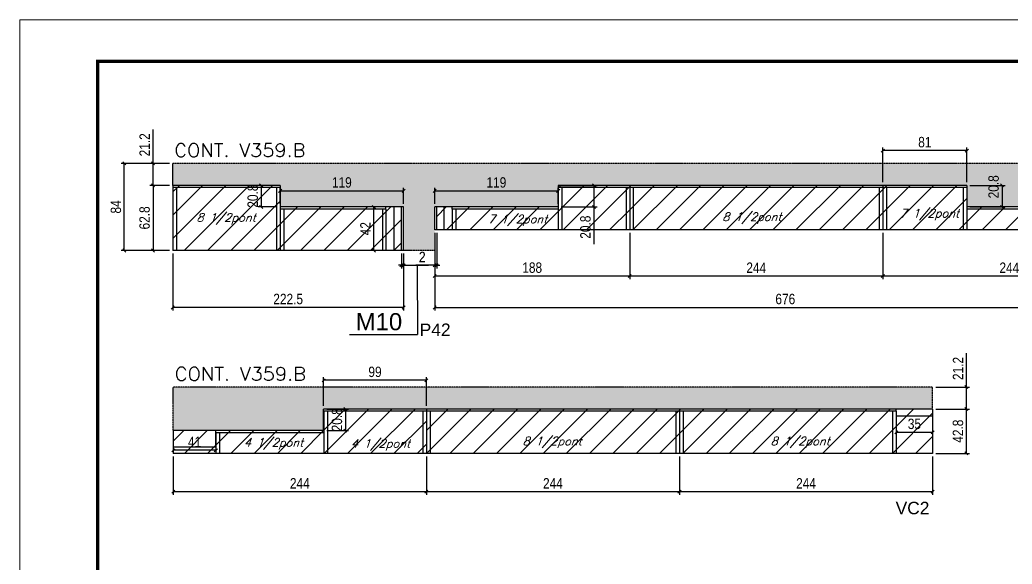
# Model space of a CAD drawing. Extents: x 137137 to 143418, y 10464 to 34486.
# Drawn here: x 141906 to 142862, y 31664 to 32189 of the extents above; entities that cross this region are included whole.
import ezdxf

# ---------------------------------------------------------------- set-up
doc = ezdxf.new("R2010")
doc.units = 0
doc.linetypes.add('DASHED', pattern=[0.75, 0.5, -0.25])
for name, color, linetype in [('5', 5, 'Continuous'), ('COTA', 241, 'Continuous'), ('NOMENCLATURA', 7, 'Continuous'), ('Painéis', 200, 'Continuous'), ('SARR_2.2x7', 40, 'Continuous'), ('SARR_3.5x7', 81, 'Continuous'), ('texto', 7, 'Continuous')]:
    doc.layers.add(name, color=color, linetype=linetype)
for name, color, linetype, lineweight in [('Escoras', 2, 'Continuous', 25), ('Folhas', 255, 'Continuous', 9), ('Hachura', 251, 'Continuous', 9), ('SARRAFO DE PRESSAO', 251, 'DASHED', 9), ('Texto Seção', 7, 'Continuous', 15)]:
    doc.layers.add(name, color=color, linetype=linetype, lineweight=lineweight)
doc.styles.add('COTA TECNICA', font='techl___.ttf', dxfattribs={"height": 10})
doc.styles.add('REGUA-120', font='ROMANS.shx', dxfattribs={"height": 15})
doc.styles.add('Romans', font='romans.shx')
doc.styles.get("Standard").update_dxf_attribs({"font": 'arial.ttf'})
doc.dimstyles.new('PAINEL', dxfattribs={"dimtxt": 10, "dimasz": 3, "dimexe": 3, "dimexo": 3, "dimgap": 3, "dimtad": 1, "dimdec": 1, "dimzin": 12, "dimdsep": 46, "dimtxsty": 'COTA TECNICA', "dimblk1": 'OBLIQUE', "dimblk2": 'OBLIQUE', "dimsah": 1, "dimcen": 0.9, "dimclrd": 4, "dimclre": 4, "dimclrt": 240, "dimadec": 1, "dimazin": 3, "dimtfac": 1, "dimtdec": 1, "dimtmove": 0, "dimatfit": 3, "dimfxl": 1, "dimtolj": 1, "dimtzin": 12, "dimarcsym": 0})
pattern_1 = [(45, (12882.279, 5218.012), (-11.2253202, 11.2253202), [])]
pattern_2 = [(45, (3670.091, 1107.793), (-11.2253202, 11.2253202), [])]

# ---------------------------------------------------------------- blocks, each defined once
blk = doc.blocks.new('9999999999')
at = {"layer": 'Folhas'}
blk.add_lwpolyline([(98138.98, 34190.21), (99623.98, 34190.21), (99623.98, 35240.21), (98138.98, 35240.21)], close=True, dxfattribs=at)
at = {"layer": 'Folhas', "color": 30, "const_width": 3}
blk.add_lwpolyline([(98213.98, 34230.21), (99583.98, 34230.21), (99583.98, 35200.21), (98213.98, 35200.21)], close=True, dxfattribs=at)
blk = doc.blocks.new('_Oblique')
at = {"color": 0, "linetype": 'ByBlock', "lineweight": -2}
blk.add_line((-0.5, -0.5), (0.5, 0.5), dxfattribs=at)
blk = doc.blocks.new('*D337')
at = {"layer": 'COTA', "color": 4, "linetype": 'ByBlock', "lineweight": -2, "transparency": 16777216}
for p, q in [((142305.7, 31983.19), (142305.7, 31938.47)), ((142493.7, 31983.19), (142493.7, 31938.47)), ((142493.7, 31941.47), (142305.7, 31941.47))]:
    blk.add_line(p, q, dxfattribs=at)
at = {"layer": 'Defpoints', "color": 0, "linetype": 'ByBlock', "transparency": 16777216}
for p in [(142305.7, 31986.19), (142493.7, 31986.19), (142305.7, 31941.47)]:
    blk.add_point(p, dxfattribs=at)
at = {"layer": 'COTA', "color": 4, "linetype": 'ByBlock', "lineweight": -2, "transparency": 16777216, "xscale": 3, "yscale": 3, "zscale": 3, "rotation": 180}
blk.add_blockref('_Oblique', (142305.7, 31941.47), dxfattribs=at)
at = {"layer": 'COTA', "color": 4, "linetype": 'ByBlock', "lineweight": -2, "transparency": 16777216, "xscale": 3, "yscale": 3, "zscale": 3}
blk.add_blockref('_Oblique', (142493.7, 31941.47), dxfattribs=at)
at = {"layer": 'COTA', "color": 240, "linetype": 'ByBlock', "transparency": 16777216, "insert": (142399.7, 31949.57), "char_height": 10, "attachment_point": 5, "style": 'COTA TECNICA'}
blk.add_mtext('\\A1;188', dxfattribs=at)
blk = doc.blocks.new('*D249')
at = {"layer": 'COTA', "color": 4, "linetype": 'ByBlock', "lineweight": -2, "transparency": 16777216}
for p, q in [((142053.2, 31963.19), (142053.2, 31908.19)), ((142275.7, 31963.19), (142275.7, 31908.19)), ((142275.7, 31911.19), (142053.2, 31911.19))]:
    blk.add_line(p, q, dxfattribs=at)
at = {"layer": 'Defpoints', "color": 0, "linetype": 'ByBlock', "transparency": 16777216}
for p in [(142053.2, 31966.19), (142275.7, 31966.19), (142053.2, 31911.19)]:
    blk.add_point(p, dxfattribs=at)
at = {"layer": 'COTA', "color": 4, "linetype": 'ByBlock', "lineweight": -2, "transparency": 16777216, "xscale": 3, "yscale": 3, "zscale": 3, "rotation": 180}
blk.add_blockref('_Oblique', (142053.2, 31911.19), dxfattribs=at)
at = {"layer": 'COTA', "color": 4, "linetype": 'ByBlock', "lineweight": -2, "transparency": 16777216, "xscale": 3, "yscale": 3, "zscale": 3}
blk.add_blockref('_Oblique', (142275.7, 31911.19), dxfattribs=at)
at = {"layer": 'COTA', "color": 240, "linetype": 'ByBlock', "transparency": 16777216, "insert": (142164.45, 31919.3), "char_height": 10, "attachment_point": 5, "style": 'COTA TECNICA'}
blk.add_mtext('\\A1;222.5', dxfattribs=at)
blk = doc.blocks.new('*D338')
at = {"layer": 'COTA', "color": 4, "linetype": 'ByBlock', "lineweight": -2, "transparency": 16777216}
for p, q in [((142153.7, 32028.99), (142135.48, 32028.99)), ((142138.48, 32028.99), (142138.48, 32008.19)), ((142153.7, 32008.19), (142135.48, 32008.19))]:
    blk.add_line(p, q, dxfattribs=at)
at = {"layer": 'Defpoints', "color": 0, "linetype": 'ByBlock', "transparency": 16777216}
for p in [(142156.7, 32028.99), (142138.48, 32008.19), (142156.7, 32008.19)]:
    blk.add_point(p, dxfattribs=at)
at = {"layer": 'COTA', "color": 4, "linetype": 'ByBlock', "lineweight": -2, "transparency": 16777216, "xscale": 3, "yscale": 3, "zscale": 3}
for p, rotation in [((142138.48, 32028.99), 90), ((142138.48, 32008.19), 270)]:
    blk.add_blockref('_Oblique', p, dxfattribs=dict(at, rotation=rotation))
at = {"layer": 'COTA', "color": 240, "linetype": 'ByBlock', "transparency": 16777216, "insert": (142130.35, 32018.59), "char_height": 10, "attachment_point": 5, "rotation": 90, "style": 'COTA TECNICA'}
blk.add_mtext('\\A1;20.8', dxfattribs=at)
blk = doc.blocks.new('*D339')
at = {"layer": 'COTA', "color": 4, "linetype": 'ByBlock', "lineweight": -2, "transparency": 16777216}
for p, q in [((142156.7, 32011.19), (142156.7, 32026.65)), ((142156.7, 32023.65), (142275.7, 32023.65)), ((142275.7, 32011.19), (142275.7, 32026.65))]:
    blk.add_line(p, q, dxfattribs=at)
at = {"layer": 'Defpoints', "color": 0, "linetype": 'ByBlock', "transparency": 16777216}
for p in [(142275.7, 32023.65), (142156.7, 32008.19), (142275.7, 32008.19)]:
    blk.add_point(p, dxfattribs=at)
at = {"layer": 'COTA', "color": 4, "linetype": 'ByBlock', "lineweight": -2, "transparency": 16777216, "xscale": 3, "yscale": 3, "zscale": 3, "rotation": 180}
blk.add_blockref('_Oblique', (142156.7, 32023.65), dxfattribs=at)
at = {"layer": 'COTA', "color": 4, "linetype": 'ByBlock', "lineweight": -2, "transparency": 16777216, "xscale": 3, "yscale": 3, "zscale": 3}
blk.add_blockref('_Oblique', (142275.7, 32023.65), dxfattribs=at)
at = {"layer": 'COTA', "color": 240, "linetype": 'ByBlock', "transparency": 16777216, "insert": (142216.2, 32031.74), "char_height": 10, "attachment_point": 5, "style": 'COTA TECNICA'}
blk.add_mtext('\\A1;119', dxfattribs=at)
blk = doc.blocks.new('*D340')
at = {"layer": 'COTA', "color": 4, "linetype": 'ByBlock', "lineweight": -2, "transparency": 16777216}
for p, q in [((142305.7, 31983.19), (142305.7, 31948.89)), ((142307.7, 31983.19), (142307.7, 31948.89)), ((142305.7, 31951.89), (142287.59, 31951.89)), ((142307.7, 31951.89), (142305.7, 31951.89)), ((142307.7, 31951.89), (142310.7, 31951.89))]:
    blk.add_line(p, q, dxfattribs=at)
at = {"layer": 'Defpoints', "color": 0, "linetype": 'ByBlock', "transparency": 16777216}
for p in [(142305.7, 31986.19), (142307.7, 31986.19), (142305.7, 31951.89)]:
    blk.add_point(p, dxfattribs=at)
at = {"layer": 'COTA', "color": 4, "linetype": 'ByBlock', "lineweight": -2, "transparency": 16777216, "xscale": 3, "yscale": 3, "zscale": 3}
blk.add_blockref('_Oblique', (142305.7, 31951.89), dxfattribs=at)
at = {"layer": 'COTA', "color": 4, "linetype": 'ByBlock', "lineweight": -2, "transparency": 16777216, "xscale": 3, "yscale": 3, "zscale": 3, "rotation": 180}
blk.add_blockref('_Oblique', (142307.7, 31951.89), dxfattribs=at)
at = {"layer": 'COTA', "color": 240, "linetype": 'ByBlock', "transparency": 16777216, "insert": (142293.64, 31959.89), "char_height": 10, "attachment_point": 5, "style": 'COTA TECNICA'}
blk.add_mtext('\\A1;2', dxfattribs=at)
blk = doc.blocks.new('*D341')
at = {"layer": 'COTA', "color": 4, "linetype": 'ByBlock', "lineweight": -2, "transparency": 16777216}
for p, q in [((142273.7, 31963.19), (142273.7, 31948.89)), ((142275.7, 31963.19), (142275.7, 31948.89)), ((142273.7, 31951.89), (142270.7, 31951.89)), ((142273.7, 31951.89), (142275.7, 31951.89)), ((142275.7, 31951.89), (142299.87, 31951.89))]:
    blk.add_line(p, q, dxfattribs=at)
at = {"layer": 'Defpoints', "color": 0, "linetype": 'ByBlock', "transparency": 16777216}
for p in [(142273.7, 31966.19), (142275.7, 31966.19), (142275.7, 31951.89)]:
    blk.add_point(p, dxfattribs=at)
at = {"layer": 'COTA', "color": 4, "linetype": 'ByBlock', "lineweight": -2, "transparency": 16777216, "xscale": 3, "yscale": 3, "zscale": 3}
blk.add_blockref('_Oblique', (142273.7, 31951.89), dxfattribs=at)
at = {"layer": 'COTA', "color": 4, "linetype": 'ByBlock', "lineweight": -2, "transparency": 16777216, "xscale": 3, "yscale": 3, "zscale": 3, "rotation": 180}
blk.add_blockref('_Oblique', (142275.7, 31951.89), dxfattribs=at)
at = {"layer": 'COTA', "color": 240, "linetype": 'ByBlock', "transparency": 16777216, "insert": (142293.81, 31959.89), "char_height": 10, "attachment_point": 5, "style": 'COTA TECNICA'}
blk.add_mtext('\\A1;2', dxfattribs=at)
blk = doc.blocks.new('*D342')
at = {"layer": 'COTA', "color": 4, "linetype": 'ByBlock', "lineweight": -2, "transparency": 16777216}
for p, q in [((142305.7, 32011.19), (142305.7, 32026.65)), ((142305.7, 32023.65), (142424.7, 32023.65)), ((142424.7, 32011.19), (142424.7, 32026.65))]:
    blk.add_line(p, q, dxfattribs=at)
at = {"layer": 'Defpoints', "color": 0, "linetype": 'ByBlock', "transparency": 16777216}
for p in [(142424.7, 32023.65), (142305.7, 32008.19), (142424.7, 32008.19)]:
    blk.add_point(p, dxfattribs=at)
at = {"layer": 'COTA', "color": 4, "linetype": 'ByBlock', "lineweight": -2, "transparency": 16777216, "xscale": 3, "yscale": 3, "zscale": 3, "rotation": 180}
blk.add_blockref('_Oblique', (142305.7, 32023.65), dxfattribs=at)
at = {"layer": 'COTA', "color": 4, "linetype": 'ByBlock', "lineweight": -2, "transparency": 16777216, "xscale": 3, "yscale": 3, "zscale": 3}
blk.add_blockref('_Oblique', (142424.7, 32023.65), dxfattribs=at)
at = {"layer": 'COTA', "color": 240, "linetype": 'ByBlock', "transparency": 16777216, "insert": (142365.2, 32031.74), "char_height": 10, "attachment_point": 5, "style": 'COTA TECNICA'}
blk.add_mtext('\\A1;119', dxfattribs=at)
blk = doc.blocks.new('*D343')
at = {"layer": 'COTA', "color": 4, "linetype": 'ByBlock', "lineweight": -2, "transparency": 16777216}
for p, q in [((142427.7, 32028.99), (142462.2, 32028.99)), ((142459.2, 32028.99), (142459.2, 32008.19)), ((142427.7, 32008.19), (142462.2, 32008.19)), ((142459.2, 32008.19), (142459.2, 31972.14))]:
    blk.add_line(p, q, dxfattribs=at)
at = {"layer": 'Defpoints', "color": 0, "linetype": 'ByBlock', "transparency": 16777216}
for p in [(142424.7, 32028.99), (142424.7, 32008.19), (142459.2, 32008.19)]:
    blk.add_point(p, dxfattribs=at)
at = {"layer": 'COTA', "color": 4, "linetype": 'ByBlock', "lineweight": -2, "transparency": 16777216, "xscale": 3, "yscale": 3, "zscale": 3}
for p, rotation in [((142459.2, 32028.99), 90), ((142459.2, 32008.19), 270)]:
    blk.add_blockref('_Oblique', p, dxfattribs=dict(at, rotation=rotation))
at = {"layer": 'COTA', "color": 240, "linetype": 'ByBlock', "transparency": 16777216, "insert": (142451.08, 31988.67), "char_height": 10, "attachment_point": 5, "rotation": 90, "style": 'COTA TECNICA'}
blk.add_mtext('\\A1;20.8', dxfattribs=at)
blk = doc.blocks.new('*D250')
at = {"layer": 'COTA', "color": 4, "linetype": 'ByBlock', "lineweight": -2, "transparency": 16777216}
for p, q in [((142050.2, 32028.99), (142031.18, 32028.99)), ((142034.18, 32028.99), (142034.18, 31966.19)), ((142050.2, 31966.19), (142031.18, 31966.19))]:
    blk.add_line(p, q, dxfattribs=at)
at = {"layer": 'Defpoints', "color": 0, "linetype": 'ByBlock', "transparency": 16777216}
for p in [(142053.2, 32028.99), (142034.18, 31966.19), (142053.2, 31966.19)]:
    blk.add_point(p, dxfattribs=at)
at = {"layer": 'COTA', "color": 4, "linetype": 'ByBlock', "lineweight": -2, "transparency": 16777216, "xscale": 3, "yscale": 3, "zscale": 3}
for p, rotation in [((142034.18, 32028.99), 90), ((142034.18, 31966.19), 270)]:
    blk.add_blockref('_Oblique', p, dxfattribs=dict(at, rotation=rotation))
at = {"layer": 'COTA', "color": 240, "linetype": 'ByBlock', "transparency": 16777216, "insert": (142026.06, 31997.59), "char_height": 10, "attachment_point": 5, "rotation": 90, "style": 'COTA TECNICA'}
blk.add_mtext('\\A1;62.8', dxfattribs=at)
blk = doc.blocks.new('*D251')
at = {"layer": 'COTA', "color": 4, "linetype": 'ByBlock', "lineweight": -2, "transparency": 16777216}
for p, q in [((142034.18, 32050.19), (142034.18, 32082.92)), ((142050.2, 32050.19), (142031.18, 32050.19)), ((142034.18, 32028.99), (142034.18, 32050.19)), ((142050.2, 32028.99), (142031.18, 32028.99))]:
    blk.add_line(p, q, dxfattribs=at)
at = {"layer": 'Defpoints', "color": 0, "linetype": 'ByBlock', "transparency": 16777216}
for p in [(142034.18, 32050.19), (142053.2, 32050.19), (142053.2, 32028.99)]:
    blk.add_point(p, dxfattribs=at)
at = {"layer": 'COTA', "color": 4, "linetype": 'ByBlock', "lineweight": -2, "transparency": 16777216, "xscale": 3, "yscale": 3, "zscale": 3}
for p, rotation in [((142034.18, 32050.19), 90), ((142034.18, 32028.99), 270)]:
    blk.add_blockref('_Oblique', p, dxfattribs=dict(at, rotation=rotation))
at = {"layer": 'COTA', "color": 240, "linetype": 'ByBlock', "transparency": 16777216, "insert": (142026.12, 32068.06), "char_height": 10, "attachment_point": 5, "rotation": 90, "style": 'COTA TECNICA'}
blk.add_mtext('\\A1;21.2', dxfattribs=at)
blk = doc.blocks.new('*D344')
at = {"layer": 'COTA', "color": 4, "linetype": 'ByBlock', "lineweight": -2, "transparency": 16777216}
for p, q in [((142737.7, 31983.19), (142737.7, 31938.47)), ((142981.7, 31983.19), (142981.7, 31938.47)), ((142981.7, 31941.47), (142737.7, 31941.47))]:
    blk.add_line(p, q, dxfattribs=at)
at = {"layer": 'Defpoints', "color": 0, "linetype": 'ByBlock', "transparency": 16777216}
for p in [(142737.7, 31986.19), (142981.7, 31986.19), (142737.7, 31941.47)]:
    blk.add_point(p, dxfattribs=at)
at = {"layer": 'COTA', "color": 4, "linetype": 'ByBlock', "lineweight": -2, "transparency": 16777216, "xscale": 3, "yscale": 3, "zscale": 3, "rotation": 180}
blk.add_blockref('_Oblique', (142737.7, 31941.47), dxfattribs=at)
at = {"layer": 'COTA', "color": 4, "linetype": 'ByBlock', "lineweight": -2, "transparency": 16777216, "xscale": 3, "yscale": 3, "zscale": 3}
blk.add_blockref('_Oblique', (142981.7, 31941.47), dxfattribs=at)
at = {"layer": 'COTA', "color": 240, "linetype": 'ByBlock', "transparency": 16777216, "insert": (142859.7, 31949.55), "char_height": 10, "attachment_point": 5, "style": 'COTA TECNICA'}
blk.add_mtext('\\A1;244', dxfattribs=at)
blk = doc.blocks.new('*D345')
at = {"layer": 'COTA', "color": 4, "linetype": 'ByBlock', "lineweight": -2, "transparency": 16777216}
for p, q in [((142493.7, 31983.19), (142493.7, 31938.47)), ((142737.7, 31983.19), (142737.7, 31938.47)), ((142737.7, 31941.47), (142493.7, 31941.47))]:
    blk.add_line(p, q, dxfattribs=at)
at = {"layer": 'Defpoints', "color": 0, "linetype": 'ByBlock', "transparency": 16777216}
for p in [(142493.7, 31986.19), (142737.7, 31986.19), (142493.7, 31941.47)]:
    blk.add_point(p, dxfattribs=at)
at = {"layer": 'COTA', "color": 4, "linetype": 'ByBlock', "lineweight": -2, "transparency": 16777216, "xscale": 3, "yscale": 3, "zscale": 3, "rotation": 180}
blk.add_blockref('_Oblique', (142493.7, 31941.47), dxfattribs=at)
at = {"layer": 'COTA', "color": 4, "linetype": 'ByBlock', "lineweight": -2, "transparency": 16777216, "xscale": 3, "yscale": 3, "zscale": 3}
blk.add_blockref('_Oblique', (142737.7, 31941.47), dxfattribs=at)
at = {"layer": 'COTA', "color": 240, "linetype": 'ByBlock', "transparency": 16777216, "insert": (142615.7, 31949.55), "char_height": 10, "attachment_point": 5, "style": 'COTA TECNICA'}
blk.add_mtext('\\A1;244', dxfattribs=at)
blk = doc.blocks.new('*D346')
at = {"layer": 'COTA', "color": 4, "linetype": 'ByBlock', "lineweight": -2, "transparency": 16777216}
for p, q in [((142821.7, 32028.99), (142855.64, 32028.99)), ((142852.64, 32028.99), (142852.64, 32008.19)), ((142821.7, 32008.19), (142855.64, 32008.19))]:
    blk.add_line(p, q, dxfattribs=at)
at = {"layer": 'Defpoints', "color": 0, "linetype": 'ByBlock', "transparency": 16777216}
for p in [(142818.7, 32028.99), (142818.7, 32008.19), (142852.64, 32008.19)]:
    blk.add_point(p, dxfattribs=at)
at = {"layer": 'COTA', "color": 4, "linetype": 'ByBlock', "lineweight": -2, "transparency": 16777216, "xscale": 3, "yscale": 3, "zscale": 3}
for p, rotation in [((142852.64, 32028.99), 90), ((142852.64, 32008.19), 270)]:
    blk.add_blockref('_Oblique', p, dxfattribs=dict(at, rotation=rotation))
at = {"layer": 'COTA', "color": 240, "linetype": 'ByBlock', "transparency": 16777216, "insert": (142844.52, 32027.59), "char_height": 10, "attachment_point": 5, "rotation": 90, "style": 'COTA TECNICA'}
blk.add_mtext('\\A1;20.8', dxfattribs=at)
blk = doc.blocks.new('*D348')
at = {"layer": 'COTA', "color": 4, "linetype": 'ByBlock', "lineweight": -2, "transparency": 16777216}
for p, q in [((142737.7, 32031.99), (142737.7, 32065.5)), ((142818.7, 32031.99), (142818.7, 32065.5)), ((142818.7, 32062.5), (142737.7, 32062.5))]:
    blk.add_line(p, q, dxfattribs=at)
at = {"layer": 'Defpoints', "color": 0, "linetype": 'ByBlock', "transparency": 16777216}
for p in [(142737.7, 32062.5), (142737.7, 32028.99), (142818.7, 32028.99)]:
    blk.add_point(p, dxfattribs=at)
at = {"layer": 'COTA', "color": 4, "linetype": 'ByBlock', "lineweight": -2, "transparency": 16777216, "xscale": 3, "yscale": 3, "zscale": 3, "rotation": 180}
blk.add_blockref('_Oblique', (142737.7, 32062.5), dxfattribs=at)
at = {"layer": 'COTA', "color": 4, "linetype": 'ByBlock', "lineweight": -2, "transparency": 16777216, "xscale": 3, "yscale": 3, "zscale": 3}
blk.add_blockref('_Oblique', (142818.7, 32062.5), dxfattribs=at)
at = {"layer": 'COTA', "color": 240, "linetype": 'ByBlock', "transparency": 16777216, "insert": (142778.2, 32070.6), "char_height": 10, "attachment_point": 5, "style": 'COTA TECNICA'}
blk.add_mtext('\\A1;81', dxfattribs=at)
blk = doc.blocks.new('*D385')
at = {"layer": 'COTA', "color": 4, "linetype": 'ByBlock', "lineweight": -2, "transparency": 16777216}
for p, q in [((142541.68, 31767.46), (142541.68, 31730.5)), ((142785.68, 31767.46), (142785.68, 31730.5)), ((142785.68, 31733.5), (142541.68, 31733.5))]:
    blk.add_line(p, q, dxfattribs=at)
at = {"layer": 'Defpoints', "color": 0, "linetype": 'ByBlock', "transparency": 16777216}
for p in [(142541.68, 31770.46), (142785.68, 31770.46), (142541.68, 31733.5)]:
    blk.add_point(p, dxfattribs=at)
at = {"layer": 'COTA', "color": 4, "linetype": 'ByBlock', "lineweight": -2, "transparency": 16777216, "xscale": 3, "yscale": 3, "zscale": 3, "rotation": 180}
blk.add_blockref('_Oblique', (142541.68, 31733.5), dxfattribs=at)
at = {"layer": 'COTA', "color": 4, "linetype": 'ByBlock', "lineweight": -2, "transparency": 16777216, "xscale": 3, "yscale": 3, "zscale": 3}
blk.add_blockref('_Oblique', (142785.68, 31733.5), dxfattribs=at)
at = {"layer": 'COTA', "color": 240, "linetype": 'ByBlock', "transparency": 16777216, "insert": (142663.68, 31741.58), "char_height": 10, "attachment_point": 5, "style": 'COTA TECNICA'}
blk.add_mtext('\\A1;244', dxfattribs=at)
blk = doc.blocks.new('*D386')
at = {"layer": 'COTA', "color": 4, "linetype": 'ByBlock', "lineweight": -2, "transparency": 16777216}
for p, q in [((142297.68, 31767.46), (142297.68, 31730.5)), ((142541.68, 31767.46), (142541.68, 31730.5)), ((142541.68, 31733.5), (142297.68, 31733.5))]:
    blk.add_line(p, q, dxfattribs=at)
at = {"layer": 'Defpoints', "color": 0, "linetype": 'ByBlock', "transparency": 16777216}
for p in [(142297.68, 31770.46), (142541.68, 31770.46), (142297.68, 31733.5)]:
    blk.add_point(p, dxfattribs=at)
at = {"layer": 'COTA', "color": 4, "linetype": 'ByBlock', "lineweight": -2, "transparency": 16777216, "xscale": 3, "yscale": 3, "zscale": 3, "rotation": 180}
blk.add_blockref('_Oblique', (142297.68, 31733.5), dxfattribs=at)
at = {"layer": 'COTA', "color": 4, "linetype": 'ByBlock', "lineweight": -2, "transparency": 16777216, "xscale": 3, "yscale": 3, "zscale": 3}
blk.add_blockref('_Oblique', (142541.68, 31733.5), dxfattribs=at)
at = {"layer": 'COTA', "color": 240, "linetype": 'ByBlock', "transparency": 16777216, "insert": (142419.68, 31741.58), "char_height": 10, "attachment_point": 5, "style": 'COTA TECNICA'}
blk.add_mtext('\\A1;244', dxfattribs=at)
blk = doc.blocks.new('*D387')
at = {"layer": 'COTA', "color": 4, "linetype": 'ByBlock', "lineweight": -2, "transparency": 16777216}
for p, q in [((142053.68, 31767.46), (142053.68, 31730.5)), ((142297.68, 31767.46), (142297.68, 31730.5)), ((142297.68, 31733.5), (142053.68, 31733.5))]:
    blk.add_line(p, q, dxfattribs=at)
at = {"layer": 'Defpoints', "color": 0, "linetype": 'ByBlock', "transparency": 16777216}
for p in [(142053.68, 31770.46), (142297.68, 31770.46), (142053.68, 31733.5)]:
    blk.add_point(p, dxfattribs=at)
at = {"layer": 'COTA', "color": 4, "linetype": 'ByBlock', "lineweight": -2, "transparency": 16777216, "xscale": 3, "yscale": 3, "zscale": 3, "rotation": 180}
blk.add_blockref('_Oblique', (142053.68, 31733.5), dxfattribs=at)
at = {"layer": 'COTA', "color": 4, "linetype": 'ByBlock', "lineweight": -2, "transparency": 16777216, "xscale": 3, "yscale": 3, "zscale": 3}
blk.add_blockref('_Oblique', (142297.68, 31733.5), dxfattribs=at)
at = {"layer": 'COTA', "color": 240, "linetype": 'ByBlock', "transparency": 16777216, "insert": (142175.68, 31741.58), "char_height": 10, "attachment_point": 5, "style": 'COTA TECNICA'}
blk.add_mtext('\\A1;244', dxfattribs=at)
blk = doc.blocks.new('*D388')
at = {"layer": 'COTA', "color": 4, "linetype": 'ByBlock', "lineweight": -2, "transparency": 16777216}
for p, q in [((142201.68, 31813.26), (142222.65, 31813.26)), ((142219.65, 31813.26), (142219.65, 31792.46)), ((142201.68, 31792.46), (142222.65, 31792.46))]:
    blk.add_line(p, q, dxfattribs=at)
at = {"layer": 'Defpoints', "color": 0, "linetype": 'ByBlock', "transparency": 16777216}
for p in [(142198.68, 31813.26), (142198.68, 31792.46), (142219.65, 31792.46)]:
    blk.add_point(p, dxfattribs=at)
at = {"layer": 'COTA', "color": 4, "linetype": 'ByBlock', "lineweight": -2, "transparency": 16777216, "xscale": 3, "yscale": 3, "zscale": 3}
for p, rotation in [((142219.65, 31813.26), 90), ((142219.65, 31792.46), 270)]:
    blk.add_blockref('_Oblique', p, dxfattribs=dict(at, rotation=rotation))
at = {"layer": 'COTA', "color": 240, "linetype": 'ByBlock', "transparency": 16777216, "insert": (142211.52, 31802.86), "char_height": 10, "attachment_point": 5, "rotation": 90, "style": 'COTA TECNICA'}
blk.add_mtext('\\A1;20.8', dxfattribs=at)
blk = doc.blocks.new('*D389')
at = {"layer": 'COTA', "color": 4, "linetype": 'ByBlock', "lineweight": -2, "transparency": 16777216}
for p, q in [((142053.68, 31778.46), (142053.68, 31770.46)), ((142094.68, 31773.46), (142053.68, 31773.46)), ((142094.68, 31777.36), (142094.68, 31770.46))]:
    blk.add_line(p, q, dxfattribs=at)
at = {"layer": 'Defpoints', "color": 0, "linetype": 'ByBlock', "transparency": 16777216}
for p in [(142053.68, 31781.46), (142094.68, 31780.36), (142053.68, 31773.46)]:
    blk.add_point(p, dxfattribs=at)
at = {"layer": 'COTA', "color": 4, "linetype": 'ByBlock', "lineweight": -2, "transparency": 16777216, "xscale": 3, "yscale": 3, "zscale": 3, "rotation": 180}
blk.add_blockref('_Oblique', (142053.68, 31773.46), dxfattribs=at)
at = {"layer": 'COTA', "color": 4, "linetype": 'ByBlock', "lineweight": -2, "transparency": 16777216, "xscale": 3, "yscale": 3, "zscale": 3}
blk.add_blockref('_Oblique', (142094.68, 31773.46), dxfattribs=at)
at = {"layer": 'COTA', "color": 240, "linetype": 'ByBlock', "transparency": 16777216, "insert": (142074.18, 31781.53), "char_height": 10, "attachment_point": 5, "style": 'COTA TECNICA'}
blk.add_mtext('\\A1;41', dxfattribs=at)
blk = doc.blocks.new('*D390')
at = {"layer": 'COTA', "color": 4, "linetype": 'ByBlock', "lineweight": -2, "transparency": 16777216}
for p, q in [((142198.68, 31816.26), (142198.68, 31843.96)), ((142297.68, 31840.96), (142198.68, 31840.96)), ((142297.68, 31816.26), (142297.68, 31843.96))]:
    blk.add_line(p, q, dxfattribs=at)
at = {"layer": 'Defpoints', "color": 0, "linetype": 'ByBlock', "transparency": 16777216}
for p in [(142198.68, 31840.96), (142198.68, 31813.26), (142297.68, 31813.26)]:
    blk.add_point(p, dxfattribs=at)
at = {"layer": 'COTA', "color": 4, "linetype": 'ByBlock', "lineweight": -2, "transparency": 16777216, "xscale": 3, "yscale": 3, "zscale": 3, "rotation": 180}
blk.add_blockref('_Oblique', (142198.68, 31840.96), dxfattribs=at)
at = {"layer": 'COTA', "color": 4, "linetype": 'ByBlock', "lineweight": -2, "transparency": 16777216, "xscale": 3, "yscale": 3, "zscale": 3}
blk.add_blockref('_Oblique', (142297.68, 31840.96), dxfattribs=at)
at = {"layer": 'COTA', "color": 240, "linetype": 'ByBlock', "transparency": 16777216, "insert": (142248.18, 31849.05), "char_height": 10, "attachment_point": 5, "style": 'COTA TECNICA'}
blk.add_mtext('\\A1;99', dxfattribs=at)
blk = doc.blocks.new('*D391')
at = {"layer": 'COTA', "color": 4, "linetype": 'ByBlock', "lineweight": -2, "transparency": 16777216}
for p, q in [((142788.68, 31813.26), (142821.28, 31813.26)), ((142818.28, 31770.46), (142818.28, 31813.26)), ((142788.68, 31770.46), (142821.28, 31770.46))]:
    blk.add_line(p, q, dxfattribs=at)
at = {"layer": 'Defpoints', "color": 0, "linetype": 'ByBlock', "transparency": 16777216}
for p in [(142785.68, 31813.26), (142818.28, 31813.26), (142785.68, 31770.46)]:
    blk.add_point(p, dxfattribs=at)
at = {"layer": 'COTA', "color": 4, "linetype": 'ByBlock', "lineweight": -2, "transparency": 16777216, "xscale": 3, "yscale": 3, "zscale": 3}
for p, rotation in [((142818.28, 31813.26), 90), ((142818.28, 31770.46), 270)]:
    blk.add_blockref('_Oblique', p, dxfattribs=dict(at, rotation=rotation))
at = {"layer": 'COTA', "color": 240, "linetype": 'ByBlock', "transparency": 16777216, "insert": (142810.18, 31791.86), "char_height": 10, "attachment_point": 5, "rotation": 90, "style": 'COTA TECNICA'}
blk.add_mtext('\\A1;42.8', dxfattribs=at)
blk = doc.blocks.new('*D392')
at = {"layer": 'COTA', "color": 4, "linetype": 'ByBlock', "lineweight": -2, "transparency": 16777216}
for p, q in [((142818.28, 31834.46), (142818.28, 31867.18)), ((142788.68, 31834.46), (142821.28, 31834.46)), ((142818.28, 31813.26), (142818.28, 31834.46)), ((142788.68, 31813.26), (142821.28, 31813.26))]:
    blk.add_line(p, q, dxfattribs=at)
at = {"layer": 'Defpoints', "color": 0, "linetype": 'ByBlock', "transparency": 16777216}
for p in [(142785.68, 31834.46), (142818.28, 31834.46), (142785.68, 31813.26)]:
    blk.add_point(p, dxfattribs=at)
at = {"layer": 'COTA', "color": 4, "linetype": 'ByBlock', "lineweight": -2, "transparency": 16777216, "xscale": 3, "yscale": 3, "zscale": 3}
for p, rotation in [((142818.28, 31834.46), 90), ((142818.28, 31813.26), 270)]:
    blk.add_blockref('_Oblique', p, dxfattribs=dict(at, rotation=rotation))
at = {"layer": 'COTA', "color": 240, "linetype": 'ByBlock', "transparency": 16777216, "insert": (142810.22, 31852.32), "char_height": 10, "attachment_point": 5, "rotation": 90, "style": 'COTA TECNICA'}
blk.add_mtext('\\A1;21.2', dxfattribs=at)
blk = doc.blocks.new('*D403')
at = {"layer": 'COTA', "color": 4, "linetype": 'ByBlock', "lineweight": -2, "transparency": 16777216}
for p, q in [((142255.7, 32008.19), (142244.01, 32008.19)), ((142247.01, 31966.19), (142247.01, 32008.19)), ((142255.7, 31966.19), (142244.01, 31966.19))]:
    blk.add_line(p, q, dxfattribs=at)
at = {"layer": 'Defpoints', "color": 0, "linetype": 'ByBlock', "transparency": 16777216}
for p in [(142247.01, 32008.19), (142258.7, 32008.19), (142258.7, 31966.19)]:
    blk.add_point(p, dxfattribs=at)
at = {"layer": 'COTA', "color": 4, "linetype": 'ByBlock', "lineweight": -2, "transparency": 16777216, "xscale": 3, "yscale": 3, "zscale": 3}
for p, rotation in [((142247.01, 32008.19), 90), ((142247.01, 31966.19), 270)]:
    blk.add_blockref('_Oblique', p, dxfattribs=dict(at, rotation=rotation))
at = {"layer": 'COTA', "color": 240, "linetype": 'ByBlock', "transparency": 16777216, "insert": (142238.94, 31987.19), "char_height": 10, "attachment_point": 5, "rotation": 90, "style": 'COTA TECNICA'}
blk.add_mtext('\\A1;42', dxfattribs=at)
blk = doc.blocks.new('*D1764')
at = {"layer": 'COTA', "color": 4, "lineweight": -2, "ltscale": 25, "transparency": 16777216}
for p, q in [((142050.2, 32050.19), (142003.51, 32050.19)), ((142006.51, 31966.19), (142006.51, 32050.19)), ((142050.2, 31966.19), (142003.51, 31966.19))]:
    blk.add_line(p, q, dxfattribs=at)
at = {"layer": 'Defpoints', "color": 0, "ltscale": 25, "transparency": 16777216}
for p in [(142006.51, 32050.19), (142053.2, 32050.19), (142053.2, 31966.19)]:
    blk.add_point(p, dxfattribs=at)
at = {"layer": 'COTA', "color": 4, "lineweight": -2, "ltscale": 25, "transparency": 16777216, "xscale": 3, "yscale": 3, "zscale": 3}
for p, rotation in [((142006.51, 32050.19), 90), ((142006.51, 31966.19), 270)]:
    blk.add_blockref('_Oblique', p, dxfattribs=dict(at, rotation=rotation))
at = {"layer": 'COTA', "color": 240, "ltscale": 25, "transparency": 16777216, "insert": (141998.41, 32008.19), "char_height": 10, "attachment_point": 5, "rotation": 90, "style": 'COTA TECNICA'}
blk.add_mtext('\\A1;84', dxfattribs=at)
blk = doc.blocks.new('*D1797')
at = {"layer": 'COTA', "color": 4, "lineweight": -2, "ltscale": 25, "transparency": 16777216}
for p, q in [((142750.68, 31803.26), (142750.68, 31787.67)), ((142785.68, 31803.26), (142785.68, 31787.67)), ((142785.68, 31790.67), (142750.68, 31790.67))]:
    blk.add_line(p, q, dxfattribs=at)
at = {"layer": 'Defpoints', "color": 0, "ltscale": 25, "transparency": 16777216}
for p in [(142750.68, 31806.26), (142785.68, 31806.26), (142750.68, 31790.67)]:
    blk.add_point(p, dxfattribs=at)
at = {"layer": 'COTA', "color": 4, "lineweight": -2, "ltscale": 25, "transparency": 16777216, "xscale": 3, "yscale": 3, "zscale": 3, "rotation": 180}
blk.add_blockref('_Oblique', (142750.68, 31790.67), dxfattribs=at)
at = {"layer": 'COTA', "color": 4, "lineweight": -2, "ltscale": 25, "transparency": 16777216, "xscale": 3, "yscale": 3, "zscale": 3}
blk.add_blockref('_Oblique', (142785.68, 31790.67), dxfattribs=at)
at = {"layer": 'COTA', "color": 240, "ltscale": 25, "transparency": 16777216, "insert": (142768.18, 31798.89), "char_height": 10, "attachment_point": 5, "style": 'COTA TECNICA'}
blk.add_mtext('\\A1;35', dxfattribs=at)
blk = doc.blocks.new('*D2122')
at = {"layer": 'COTA', "color": 4, "lineweight": -2, "ltscale": 25, "transparency": 16777216}
for p, q in [((142305.7, 31983.19), (142305.7, 31908.19)), ((142981.7, 31983.19), (142981.7, 31908.19)), ((142305.7, 31911.19), (142981.7, 31911.19))]:
    blk.add_line(p, q, dxfattribs=at)
at = {"layer": 'Defpoints', "color": 0, "ltscale": 25, "transparency": 16777216}
for p in [(142305.7, 31986.19), (142981.7, 31986.19), (142981.7, 31911.19)]:
    blk.add_point(p, dxfattribs=at)
at = {"layer": 'COTA', "color": 4, "lineweight": -2, "ltscale": 25, "transparency": 16777216, "xscale": 3, "yscale": 3, "zscale": 3, "rotation": 180}
blk.add_blockref('_Oblique', (142305.7, 31911.19), dxfattribs=at)
at = {"layer": 'COTA', "color": 4, "lineweight": -2, "ltscale": 25, "transparency": 16777216, "xscale": 3, "yscale": 3, "zscale": 3}
blk.add_blockref('_Oblique', (142981.7, 31911.19), dxfattribs=at)
at = {"layer": 'COTA', "color": 240, "ltscale": 25, "transparency": 16777216, "insert": (142643.7, 31919.29), "char_height": 10, "attachment_point": 5, "style": 'COTA TECNICA'}
blk.add_mtext('\\A1;676', dxfattribs=at)

msp = doc.modelspace()

# ---------------------------------------------------------------- hatches: boundary and pattern name
at = {"layer": 'COTA', "linetype": 'DASHED', "ltscale": 0.3}
h = msp.add_hatch(dxfattribs=at)
h.set_pattern_fill('AR-CONC', color=256, scale=0.03)
h.set_pattern_definition([(50, (12882.279, 5218.0125), (5.46554007, -0.47817257), [0.5715, -6.2865]), (355, (12882.279, 5218.0125), (-1.05730264, 5.73170536), [0.4572, -5.02921753]), (100.4514447, (12882.7346, 5217.9726), (4.40823741, 5.25353256), [0.48570026, -5.34270734]), (46.1842, (12882.279, 5219.5365), (8.13237123, -1.26126984), [0.85725, -9.42975]), (96.6355576, (12882.957, 5219.431), (7.122124, 7.42278374), [0.7285507, -8.01406824]), (351.184151, (12882.279, 5219.5365), (7.122124, 7.42278374), [0.685799, -7.54379196]), (21, (12883.041, 5219.1555), (4.54843174, -3.06795595), [0.5715, -6.2865]), (326, (12883.041, 5219.1555), (1.85406085, 5.52563898), [0.4572, -5.0292]), (71.451445, (12883.42, 5218.9), (6.40249258, 2.45768307), [0.48570026, -5.34269813]), (37.5, (12882.2792, 5218.0125), (0.092658098, 2.536651166), [0, -4.96824, 0, -5.1054, 0, -5.04825]), (7.5, (12882.2792, 5218.0125), (2.004589875, 3.005417245), [0, -2.91084, 0, -4.85394, 0, -1.92405]), (327.5, (12880.58, 5218.0125), (4.067717855, -0.17186232), [0, -1.905, 0, -5.9436, 0, -7.8867]), (317.5, (12879.818, 5218.0125), (4.44387544, 0.76279473), [0, -2.4765, 0, -3.94716, 0, -5.6007])])
h.paths.add_polyline_path([(142305.7, 32008.19), (142424.7, 32008.19), (142424.7, 32028.99), (142493.7, 32028.99), (142818.7, 32028.99), (142818.7, 32008.19), (142981.7, 32008.19), (142981.7, 32050.19), (142493.7, 32050.19), (142053.2, 32050.19), (142053.2, 32028.99), (142156.7, 32028.99), (142156.7, 32008.19), (142275.7, 32008.19), (142275.7, 31966.19), (142305.7, 31966.19)])
h.paths.add_polyline_path([(142204.51, 32021.87), (142227.32, 32021.87), (142227.32, 32042.46), (142204.51, 32042.46)], flags=24)
h.paths.add_polyline_path([(142353.51, 32021.87), (142376.32, 32021.87), (142376.32, 32042.46), (142353.51, 32042.46)], flags=24)
h.paths.add_polyline_path([(142854.34, 32010.88), (142854.34, 32044.81), (142833.76, 32044.81), (142833.76, 32010.88)], flags=24)
at = {"layer": 'COTA', "linetype": 'ByBlock'}
h = msp.add_hatch(dxfattribs=at)
h.set_pattern_fill('AR-CONC', color=256, scale=0.03)
h.set_pattern_definition([(50, (12882.279, 5238.0125), (5.46554007, -0.47817257), [0.5715, -6.2865]), (355, (12882.279, 5238.0125), (-1.05730264, 5.73170536), [0.4572, -5.02921753]), (100.4514447, (12882.7346, 5237.9726), (4.40823741, 5.25353256), [0.48570026, -5.34270734]), (46.1842, (12882.279, 5239.5365), (8.13237123, -1.26126984), [0.85725, -9.42975]), (96.6355576, (12882.957, 5239.431), (7.122124, 7.42278374), [0.7285507, -8.01406824]), (351.184151, (12882.279, 5239.5365), (7.122124, 7.42278374), [0.685799, -7.54379196]), (21, (12883.041, 5239.1555), (4.54843174, -3.06795595), [0.5715, -6.2865]), (326, (12883.041, 5239.1555), (1.85406085, 5.52563898), [0.4572, -5.0292]), (71.451445, (12883.42, 5238.9), (6.40249258, 2.45768307), [0.48570026, -5.34269813]), (37.5, (12882.2792, 5238.0125), (0.092658098, 2.536651166), [0, -4.96824, 0, -5.1054, 0, -5.04825]), (7.5, (12882.2792, 5238.0125), (2.004589875, 3.005417245), [0, -2.91084, 0, -4.85394, 0, -1.92405]), (327.5, (12880.58, 5238.0125), (4.067717855, -0.17186232), [0, -1.905, 0, -5.9436, 0, -7.8867]), (317.5, (12879.818, 5238.0125), (4.44387544, 0.76279473), [0, -2.4765, 0, -3.94716, 0, -5.6007])])
h.paths.add_polyline_path([(142198.68, 31792.46), (142198.68, 31813.26), (142785.68, 31813.26), (142785.68, 31834.46), (142198.68, 31834.46), (142053.68, 31834.46), (142053.68, 31792.46), (142079.68, 31792.46)])
at = {"layer": 'Hachura', "linetype": 'ByBlock'}
h = msp.add_hatch(dxfattribs=at)
h.set_pattern_fill('ANSI31', color=256, scale=5)
h.paths.add_polyline_path([(142273.7, 32008.19), (142156.7, 32008.19), (142156.7, 32028.99), (142053.2, 32028.99), (142053.2, 31966.19), (142156.7, 31966.19), (142273.7, 31966.19)])
h = msp.add_hatch(dxfattribs=at)
h.set_pattern_fill('ANSI31', color=256, scale=5)
h.set_pattern_definition(pattern_1)
h.paths.add_polyline_path([(142493.7, 31986.19), (142493.7, 32028.99), (142424.7, 32028.99), (142424.7, 32008.19), (142307.7, 32008.19), (142307.7, 31986.19)])
h = msp.add_hatch(dxfattribs=at)
h.set_pattern_fill('ANSI31', color=256, scale=5)
h.set_pattern_definition(pattern_1)
h.paths.add_polyline_path([(142737.7, 31986.19), (142737.7, 32028.99), (142493.7, 32028.99), (142493.7, 31986.19)])
h = msp.add_hatch(dxfattribs=at)
h.set_pattern_fill('ANSI31', color=256, scale=5)
h.set_pattern_definition(pattern_1)
h.paths.add_polyline_path([(142818.7, 31986.19), (142937.7, 31986.19), (142981.7, 31986.19), (142981.7, 32008.19), (142818.7, 32008.19), (142818.7, 32028.99), (142737.7, 32028.99), (142737.7, 31986.19)])
h = msp.add_hatch(dxfattribs=at)
h.set_pattern_fill('ANSI31', color=256, scale=5)
h.set_pattern_definition([(45, (3670.091, 1116.793), (-11.2253202, 11.2253202), [])])
h.paths.add_polyline_path([(142079.68, 31792.46), (142053.68, 31792.46), (142053.68, 31770.46), (142079.68, 31770.46), (142198.68, 31770.46), (142297.68, 31770.46), (142297.68, 31813.26), (142198.68, 31813.26), (142198.68, 31792.46)])
h = msp.add_hatch(dxfattribs=at)
h.set_pattern_fill('ANSI31', color=256, scale=5)
h.set_pattern_definition(pattern_2)
h.paths.add_polyline_path([(142541.68, 31770.46), (142541.68, 31813.26), (142297.68, 31813.26), (142297.68, 31770.46)])
h = msp.add_hatch(dxfattribs=at)
h.set_pattern_fill('ANSI31', color=256, scale=5)
h.set_pattern_definition(pattern_2)
h.paths.add_polyline_path([(142785.68, 31770.46), (142785.68, 31813.26), (142541.68, 31813.26), (142541.68, 31770.46)])

# ---------------------------------------------------------------- linework, layer by layer
at = {"layer": 'COTA', "linetype": 'DASHED', "ltscale": 0.3}
for p, q in [((142493.7, 32050.19), (142053.2, 32050.19)), ((142981.7, 32050.19), (142493.7, 32050.19)), ((142305.7, 31966.19), (142275.7, 31966.19)), ((142198.68, 31834.46), (142053.68, 31834.46)), ((142053.68, 31792.46), (142053.68, 31834.46)), ((142785.68, 31834.46), (142198.68, 31834.46)), ((142785.68, 31813.26), (142785.68, 31834.46))]:
    msp.add_line(p, q, dxfattribs=at)
at = {"layer": 'COTA', "linetype": 'ByBlock'}
for p, q in [((142053.2, 32028.99), (142053.2, 32050.19)), ((142424.7, 32008.19), (142424.7, 31986.19))]:
    msp.add_line(p, q, dxfattribs=at)
at = {"layer": 'Escoras', "linetype": 'ByBlock'}
msp.add_line((142053.68, 31792.46), (142053.68, 31792.46), dxfattribs=at)
at = {"layer": 'NOMENCLATURA', "linetype": 'Continuous'}
for p in [(142288.93, 31951.1), (142223.52, 31885.06)]:
    msp.add_line(p, (142289.13, 31885.06), dxfattribs=at)
at = {"layer": 'Painéis', "linetype": 'ByBlock'}
for p, q in [((142156.7, 32028.99), (142053.2, 32028.99)), ((142053.2, 32028.99), (142053.2, 31966.19)), ((142156.7, 32028.99), (142156.7, 32008.19)), ((142493.7, 32028.99), (142424.7, 32028.99)), ((142424.7, 32028.99), (142424.7, 32008.19)), ((142493.7, 32028.99), (142493.7, 31986.19)), ((142818.7, 32028.99), (142493.7, 32028.99)), ((142493.7, 32028.99), (142493.7, 31986.19)), ((142737.7, 32028.99), (142737.7, 31986.19)), ((142818.7, 32028.99), (142818.7, 32008.19)), ((142275.7, 32008.19), (142156.7, 32008.19)), ((142273.7, 31966.19), (142273.7, 32008.19)), ((142275.7, 31966.19), (142275.7, 32008.19)), ((142424.7, 32008.19), (142305.7, 32008.19)), ((142305.7, 31986.19), (142305.7, 32008.19)), ((142307.7, 31986.19), (142307.7, 32008.19)), ((142981.7, 32008.19), (142818.7, 32008.19)), ((142493.7, 31986.19), (142305.7, 31986.19)), ((142818.7, 31986.19), (142493.7, 31986.19)), ((142937.7, 31986.19), (142818.7, 31986.19)), ((142156.7, 31966.19), (142053.2, 31966.19)), ((142275.7, 31966.19), (142156.7, 31966.19)), ((142785.68, 31813.26), (142198.68, 31813.26)), ((142198.68, 31792.46), (142198.68, 31813.26)), ((142297.68, 31813.26), (142297.68, 31770.46)), ((142541.68, 31813.26), (142541.68, 31770.46)), ((142785.68, 31813.26), (142785.68, 31770.46)), ((142079.68, 31792.46), (142053.68, 31792.46)), ((142053.68, 31792.46), (142053.68, 31770.46)), ((142198.68, 31792.46), (142079.68, 31792.46)), ((142079.68, 31770.46), (142053.68, 31770.46)), ((142198.68, 31770.46), (142079.68, 31770.46)), ((142785.68, 31770.46), (142198.68, 31770.46))]:
    msp.add_line(p, q, dxfattribs=at)
at = {"layer": 'SARR_2.2x7', "linetype": 'Continuous'}
for p, q in [((142156.7, 32026.79), (142053.2, 32026.79)), ((142493.7, 32026.79), (142424.7, 32026.79)), ((142737.7, 32026.79), (142493.7, 32026.79)), ((142818.7, 32026.79), (142737.7, 32026.79)), ((142258.7, 32005.99), (142258.7, 32008.19)), ((142266.7, 31966.19), (142266.7, 32008.19)), ((142314.7, 31986.19), (142314.7, 32008.19)), ((142322.7, 32005.99), (142322.7, 32008.19)), ((142258.7, 32005.99), (142156.7, 32005.99)), ((142424.7, 32005.99), (142322.7, 32005.99)), ((142923.7, 32005.99), (142818.7, 32005.99)), ((142297.68, 31811.06), (142198.68, 31811.06)), ((142541.68, 31811.06), (142297.68, 31811.06)), ((142750.68, 31811.06), (142541.68, 31811.06)), ((142750.68, 31811.06), (142750.68, 31813.26)), ((142785.68, 31806.26), (142750.68, 31806.26)), ((142094.68, 31776.46), (142094.68, 31792.46)), ((142198.68, 31790.26), (142094.68, 31790.26)), ((142094.68, 31776.46), (142053.68, 31776.46))]:
    msp.add_line(p, q, dxfattribs=at)
at = {"layer": 'SARR_3.5x7'}
for p, q in [((142056.7, 32026.79), (142056.7, 31966.19)), ((142153.2, 32026.79), (142153.2, 31966.19)), ((142428.16, 32026.79), (142428.16, 31986.19)), ((142490.24, 32026.79), (142490.24, 31986.19)), ((142497.2, 32026.79), (142497.2, 31986.19)), ((142734.2, 32026.79), (142734.2, 31986.19)), ((142741.2, 32026.79), (142741.2, 31986.19)), ((142815.24, 32026.79), (142815.24, 31986.19)), ((142818.7, 32026.79), (142818.7, 31986.19)), ((142156.7, 32008.19), (142156.7, 31966.19)), ((142160.2, 32005.99), (142160.2, 31966.19)), ((142255.24, 32005.99), (142255.24, 31966.19)), ((142258.7, 32005.99), (142258.7, 31966.19)), ((142322.7, 32005.99), (142322.7, 31986.19)), ((142326.2, 32005.99), (142326.2, 31986.19)), ((142198.72, 31811.06), (142198.72, 31770.46)), ((142202.22, 31811.06), (142202.22, 31770.46)), ((142294.22, 31811.06), (142294.22, 31770.46)), ((142301.22, 31811.06), (142301.22, 31770.46)), ((142538.22, 31811.06), (142538.22, 31770.46)), ((142545.22, 31811.06), (142545.22, 31770.46)), ((142747.18, 31811.06), (142747.18, 31770.46)), ((142750.68, 31811.06), (142750.68, 31770.46)), ((142094.68, 31790.26), (142094.68, 31770.46)), ((142098.22, 31790.26), (142098.22, 31770.46))]:
    msp.add_line(p, q, dxfattribs=at)

# ---------------------------------------------------------------- block references
at = {"layer": 'SARRAFO DE PRESSAO', "color": 6, "linetype": 'ByBlock'}
msp.add_blockref('9999999999', (43766.81, -3051.58), dxfattribs=at)

# ---------------------------------------------------------------- texts
at = {"layer": '5', "linetype": 'Continuous'}
for s, p in [('P42', (142291.23, 31883.74)), ('VC2', (142750.06, 31711.79))]:
    msp.add_text(s, height=12, rotation=0.00004, dxfattribs=at).set_placement(p)
at = {"layer": 'NOMENCLATURA', "linetype": 'Continuous'}
msp.add_text('M10', height=16.5, dxfattribs=at).set_placement((142229.56, 31889.25))
at = {"layer": 'texto', "color": 2, "char_height": 8, "attachment_point": 5, "style": 'Romans'}
for s, insert in [('{\\Q19;\\C256;8 1/2pont}', (142104.61, 31996.63)), ('{\\Q19;\\C256;7 1/2pont}', (142385.65, 31995.12)), ('{\\Q19;\\C256;8 1/2pont}', (142611.5, 31997.33)), ('{\\Q19;\\C256;7 1/2pont}', (142782.65, 32000.77)), ('{\\Q19;\\C256;4 1/2pont}', (142150.4, 31779.71)), ('{\\Q19;\\C256;4 1/2pont}', (142253.41, 31778.69)), ('{\\Q19;\\C256;8 1/2pont}', (142418.98, 31781.01)), ('{\\Q19;\\C256;8 1/2pont}', (142658.05, 31781.01))]:
    msp.add_mtext(s, dxfattribs=dict(at, insert=insert))
at = {"layer": 'Texto Seção', "style": 'REGUA-120', "width": 1.05}
for p in [(142054.7, 32056.38), (142055.17, 31840.64)]:
    msp.add_text('CONT. V359.B', height=13, dxfattribs=at).set_placement(p)

# ---------------------------------------------------------------- dimensions: what is measured, and where the dimension line sits
at = {"layer": 'COTA', "linetype": 'ByBlock'}
for base, p1, p2, angle, picture, middle in [((142034.18, 32050.19), (142053.2, 32028.99), (142053.2, 32050.19), 90, '*D251', (142026.12, 32068.06)), ((142737.7, 32062.5), (142818.7, 32028.99), (142737.7, 32028.99), 180, '*D348', (142778.2, 32070.6)), ((142034.18, 31966.19), (142053.2, 32028.99), (142053.2, 31966.19), 90, '*D250', (142026.06, 31997.59)), ((142459.2, 32008.19), (142424.7, 32028.99), (142424.7, 32008.19), 90, '*D343', (142451.08, 31988.67)), ((142247.01, 32008.19), (142258.7, 31966.19), (142258.7, 32008.19), 90, '*D403', (142238.94, 31987.19)), ((142305.7, 31951.89), (142307.7, 31986.19), (142305.7, 31986.19), 180, '*D340', (142293.64, 31959.89)), ((142305.7, 31941.47), (142493.7, 31986.19), (142305.7, 31986.19), 180, '*D337', (142399.7, 31949.57)), ((142818.28, 31834.46), (142785.68, 31813.26), (142785.68, 31834.46), 90, '*D392', (142810.22, 31852.32)), ((142198.68, 31840.96), (142297.68, 31813.26), (142198.68, 31813.26), 180, '*D390', (142248.18, 31849.05)), ((142818.28, 31813.26), (142785.68, 31770.46), (142785.68, 31813.26), 90, '*D391', (142810.18, 31791.86)), ((142053.68, 31773.46), (142094.68, 31780.36), (142053.68, 31781.46), 180, '*D389', (142074.18, 31781.53)), ((142541.68, 31733.5), (142785.68, 31770.46), (142541.68, 31770.46), 180, '*D385', (142663.68, 31741.58))]:
    dim = msp.add_linear_dim(base=base, p1=p1, p2=p2, angle=angle, dimstyle='PAINEL', dxfattribs=at)
    dim.commit()
    dim.dimension.update_dxf_attribs({"geometry": picture, "text_midpoint": middle})
at = {"layer": 'COTA', "ltscale": 25}
dim = msp.add_linear_dim(base=(142006.51, 32050.19), p1=(142053.2, 31966.19), p2=(142053.2, 32050.19), angle=90, dimstyle='PAINEL', dxfattribs=at)
dim.commit()
dim.dimension.update_dxf_attribs({"geometry": '*D1764', "text_midpoint": (141998.41, 32008.19)})
at = {"layer": 'COTA', "linetype": 'ByBlock'}
for base, p1, p2, angle, picture, middle in [((142275.7, 32023.65), (142156.7, 32008.19), (142275.7, 32008.19), 180, '*D339', (142216.2, 32023.65)), ((142424.7, 32023.65), (142305.7, 32008.19), (142424.7, 32008.19), 180, '*D342', (142365.2, 32023.65)), ((142852.64, 32008.19), (142818.7, 32028.99), (142818.7, 32008.19), 90, '*D346', (142852.64, 32027.59)), ((142138.48, 32008.19), (142156.7, 32028.99), (142156.7, 32008.19), 90, '*D338', (142138.48, 32018.59)), ((142275.7, 31951.89), (142273.7, 31966.19), (142275.7, 31966.19), 180, '*D341', (142293.81, 31951.89)), ((142219.65, 31792.46), (142198.68, 31813.26), (142198.68, 31792.46), 90, '*D388', (142219.65, 31802.86))]:
    dim = msp.add_linear_dim(base=base, p1=p1, p2=p2, angle=angle, dimstyle='PAINEL', dxfattribs=at)
    dim.commit()
    dim.dimension.update_dxf_attribs({"geometry": picture, "text_midpoint": middle, "dimtype": 160})
at = {"layer": 'COTA', "ltscale": 25}
for base, p1, p2, picture, middle in [((142981.7, 31911.19), (142305.7, 31986.19), (142981.7, 31986.19), '*D2122', (142643.7, 31919.29)), ((142750.68, 31790.67), (142785.68, 31806.26), (142750.68, 31806.26), '*D1797', (142768.18, 31798.89))]:
    dim = msp.add_linear_dim(base=base, p1=p1, p2=p2, dimstyle='PAINEL', dxfattribs=at)
    dim.commit()
    dim.dimension.update_dxf_attribs({"geometry": picture, "text_midpoint": middle})
at = {"layer": 'COTA', "linetype": 'ByBlock'}
for base, p1, p2, picture, middle in [((142493.7, 31941.47), (142737.7, 31986.19), (142493.7, 31986.19), '*D345', (142615.7, 31949.55)), ((142737.7, 31941.47), (142981.7, 31986.19), (142737.7, 31986.19), '*D344', (142859.7, 31949.55)), ((142053.2, 31911.19), (142275.7, 31966.19), (142053.2, 31966.19), '*D249', (142164.45, 31919.3)), ((142053.68, 31733.5), (142297.68, 31770.46), (142053.68, 31770.46), '*D387', (142175.68, 31741.58)), ((142297.68, 31733.5), (142541.68, 31770.46), (142297.68, 31770.46), '*D386', (142419.68, 31741.58))]:
    dim = msp.add_linear_dim(base=base, p1=p1, p2=p2, angle=180, dimstyle='PAINEL', override={"dimtmove": 1}, dxfattribs=at)
    dim.commit()
    dim.dimension.update_dxf_attribs({"geometry": picture, "text_midpoint": middle})

doc.saveas('drawing.dxf')
